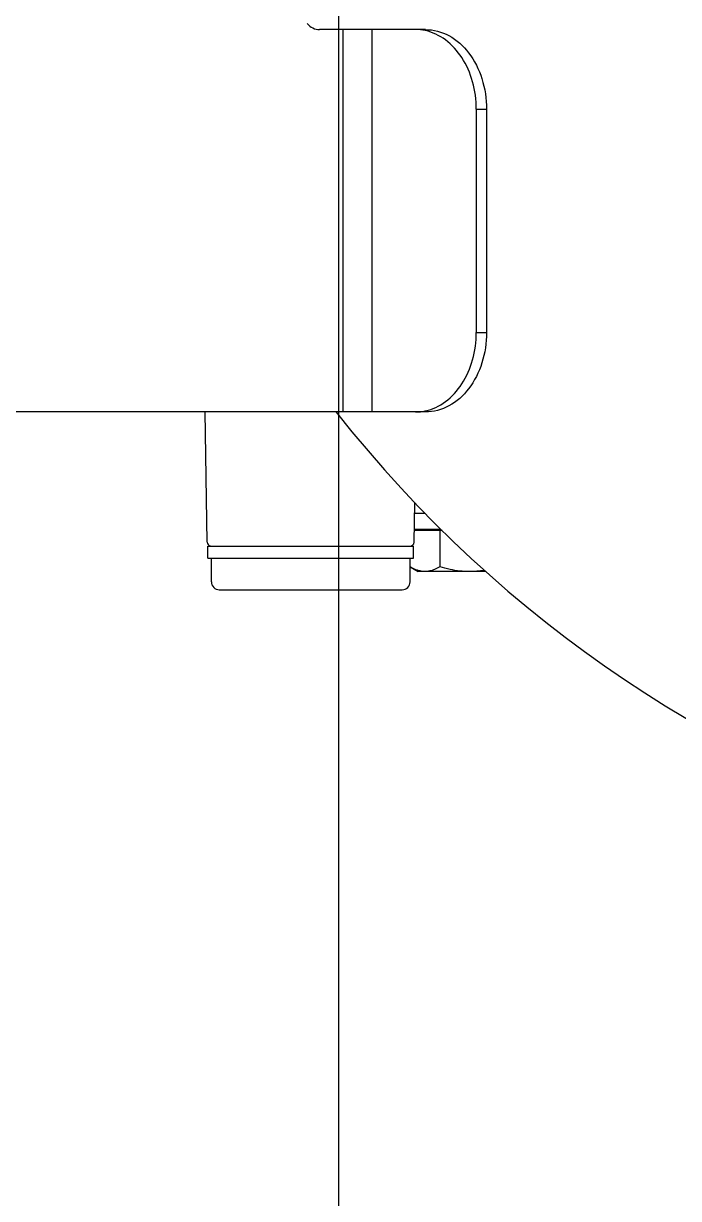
# Model space of a CAD drawing. Header units: millimetres. Extents: x 156850 to 204135, y 56350 to 74150.
# Drawn here: x 159110.4 to 159192.8, y 61300.9 to 61448.8 of the extents above; entities that cross this region are included whole.
import ezdxf

# ---------------------------------------------------------------- set-up
doc = ezdxf.new("R2010")
doc.units = ezdxf.units.MM
doc.header["$LTSCALE"] = 150
doc.layers.add('-----33 Equipment', color=5, linetype='Continuous')

# ---------------------------------------------------------------- blocks, each defined once
blk = doc.blocks.new('X-2F-PLAN$0$filter_oben')
at = {"color": 0, "linetype": 'Continuous'}
for p, q in [((1844.134696649756, 5564.837912323312), (1844.134696649756, 5642.057674135413)), ((1892.259052302756, 5564.837912323312), (1892.259052302756, 5578.171081701112)), ((1844.134696649756, 5575.212506752012), (1892.259052302756, 5575.212506752012)), ((1844.134696649756, 5571.562789989812), (1892.259052302756, 5571.562789989812)), ((1882.259052302756, 5558.463043111512), (1854.134696649756, 5558.463043111512)), ((1854.134696649756, 5558.463043111512), (1854.134696649756, 5557.177467892112)), ((1882.259052302756, 5558.463043111512), (1882.259052302756, 5557.177467892112)), ((1882.259052302756, 5557.177467892112), (1854.134696649756, 5557.177467892112))]:
    blk.add_line(p, q, dxfattribs=at)
for centre, radius, start, end in [((1894.248698058156, 5578.170139724712), 1.9896459785, 127.943595012084, 179.9728739298995), ((1942.259052302756, 5451.307674135412), 158.75, 128.1866556739014, 51.81334432609857), ((1850.074673078856, 5566.128205423112), 5.939978302799999, 180.045507685875, 192.2101052190047), ((1886.319075873556, 5566.128205423112), 5.939978302799999, 347.7898947809953, 359.9544923140729)]:
    blk.add_arc(centre, radius, start, end, dxfattribs=at)
for points, start_tangent, end_tangent in [([(1854.134696649756, 5557.177467892112), (1850.307861557456, 5557.760586658712), (1847.063632820456, 5559.421163169912), (1844.895904138256, 5561.906386566112), (1844.134696649756, 5564.837912323312)], (-0.9999999999999301, 0), (0, 1.000000000000321)), ([(1844.269065354556, 5564.871916766612), (1845.435637162956, 5562.345227021612), (1847.666999953556, 5560.280980431312), (1850.690030524056, 5558.931874159812), (1854.134696649756, 5558.463043111512)], (0.2113088409524038, -0.9774193438513363), (0.9999999999999851, 0)), ([(1882.259052302756, 5558.463043111512), (1885.703718428456, 5558.931874159812), (1888.726748998956, 5560.280980431312), (1890.958111789556, 5562.345227021612), (1892.124683597856, 5564.871916766612)], (0.9999999999999203, 0), (0.2113088409524017, 0.9774193438513592)), ([(1892.259052302756, 5564.837912323312), (1891.497844814156, 5561.906386566112), (1889.330116132056, 5559.421163169912), (1886.085887394956, 5557.760586658712), (1882.259052302756, 5557.177467892112)], (0, -1.000000000000127), (-1.000000000000047, 0))]:
    blk.add_spline(points, degree=3, dxfattribs=dict(at, start_tangent=start_tangent, end_tangent=end_tangent))
blk = doc.blocks.new('X-2F-PLAN$0$A$C73FA2420')
at = {"color": 0, "linetype": 'Continuous'}
for p, q in [((1627.233949000714, 304.7275252362015), (1627.233949000714, 278.8275252361782)), ((1627.233949000714, 304.7275252362015), (1628.733949000714, 304.7275252362015)), ((1628.733949000714, 304.7275252362015), (1628.733949000714, 278.8275252361782)), ((1629.225222797482, 304.7861846319283), (1645.616016997024, 305.072287008923)), ((1623.233949000714, 303.2775391364121), (1623.233949000714, 280.2775391364121)), ((1624.233949000714, 304.2775391364121), (1627.233949000714, 304.2775391364121)), ((1624.233949000714, 279.2775391364121), (1627.233949000714, 279.2775391364121)), ((1626.111299269833, 279.2776102818898), (1625.533949000644, 278.2776102818898)), ((1625.533949000644, 269.7744402929675), (1625.533949000644, 278.2776102818898)), ((1627.233949000714, 278.8275252361782), (1628.733949000714, 278.8275252361782)), ((1629.225222797482, 278.7690341998823), (1634.171842253418, 278.6826906361384)), ((1630.683949000668, 275.252052148513), (1630.683949000668, 278.7435720392969)), ((1630.833949000691, 275.4040032983758), (1630.833949000691, 278.7409537796048)), ((1632.833949000691, 277.3916734177619), (1632.833949000691, 278.7060436496977)), ((1630.833949000691, 277.5926102818921), (1630.683949000668, 277.7426102819154)), ((1626.111299269833, 275.5192676685983), (1626.111299269833, 275.549292276788)), ((1630.683949000668, 275.549292276788), (1626.111299269833, 275.549292276788)), ((1630.683949000668, 275.5192676685983), (1626.111299269833, 275.5192676685983))]:
    blk.add_line(p, q, dxfattribs=at)
for centre, radius, start, end in [((1629.233949000714, 304.2862607843126), 0.5, 91.00000000152195, 165.1669394927105), ((1624.233949000714, 303.2775391364121), 1, 90, 180), ((1624.233949000714, 280.2775391364121), 1, 180, 270), ((1629.233949000714, 279.268958047498), 0.5, 180, 268.999999998478)]:
    blk.add_arc(centre, radius, start, end, dxfattribs=at)
for points, start_tangent, end_tangent in [([(1625.536449048668, 277.4134412152926), (1625.602701770957, 278.0226486644824), (1625.656633199425, 278.2388886502013)], (0, 0.9999999999999284), (0.2738083957216623, 0.9617842598177659)), ([(1625.656633199425, 278.2388886502013), (1625.795438013156, 278.6389229543856), (1626.111299269833, 279.2775901536224)], (0.2738083956779506, 0.961784259829833), (0.4984901390750542, 0.8668953692603907)), ([(1626.111299269833, 275.549292276788), (1625.795412790962, 276.1880213320837), (1625.602659238502, 276.8044335455052), (1625.536449048668, 277.4134412152926)], (-0.498490139044226, 0.8668953692781463), (0, 1.000000000000125)), ([(1625.533948997618, 271.777610336314), (1625.600957227522, 273.0114140763762), (1625.795669151819, 274.247135762882), (1626.111299269833, 275.5192676685983)], (9.638182893516183e-09, 1.00000000000004), (0.2767803951525683, 0.9609331989578055))]:
    blk.add_spline(points, degree=3, dxfattribs=dict(at, start_tangent=start_tangent, end_tangent=end_tangent))
blk.add_open_spline([(1625.681282307138, 269.9385466778185), (1625.649239053368, 270.1423705620691), (1625.56796216371, 270.7526995039661), (1625.533948997618, 271.3685261849896), (1625.533948997618, 271.777610336314)], degree=3, knots=[1.951278149842506, 1.951278149842506, 1.951278149842506, 1.951278149842506, 2.570044274839778, 3.797296728736228, 3.797296728736228, 3.797296728736228, 3.797296728736228], dxfattribs=at)
at = {"color": 0}
blk.add_blockref('X-2F-PLAN$0$filter_oben', (-198.5186796527123, -5287.516051522049), dxfattribs=at)
blk.add_blockref('X-2F-PLAN$0$filter_oben', (-198.5186796527123, -5287.516051522049), dxfattribs=at)
blk = doc.blocks.new('X-2F-PLAN$0$zw$C47F')
at = {"layer": '-----33 Equipment'}
blk.add_line((5540.855062095798, 1136.297062433208), (3625.855062095332, 1136.297062433208), dxfattribs=at)
blk.add_blockref('X-2F-PLAN$0$A$C73FA2420', (2898.048655769322, 848.0194521513768), dxfattribs=at)

msp = doc.modelspace()

# ---------------------------------------------------------------- block references
at = {"layer": '-----33 Equipment', "rotation": 90.00000000000001}
msp.add_blockref('X-2F-PLAN$0$zw$C47F', (160286.2969182887, 56856.21575695537), dxfattribs=at)

doc.saveas('drawing.dxf')
